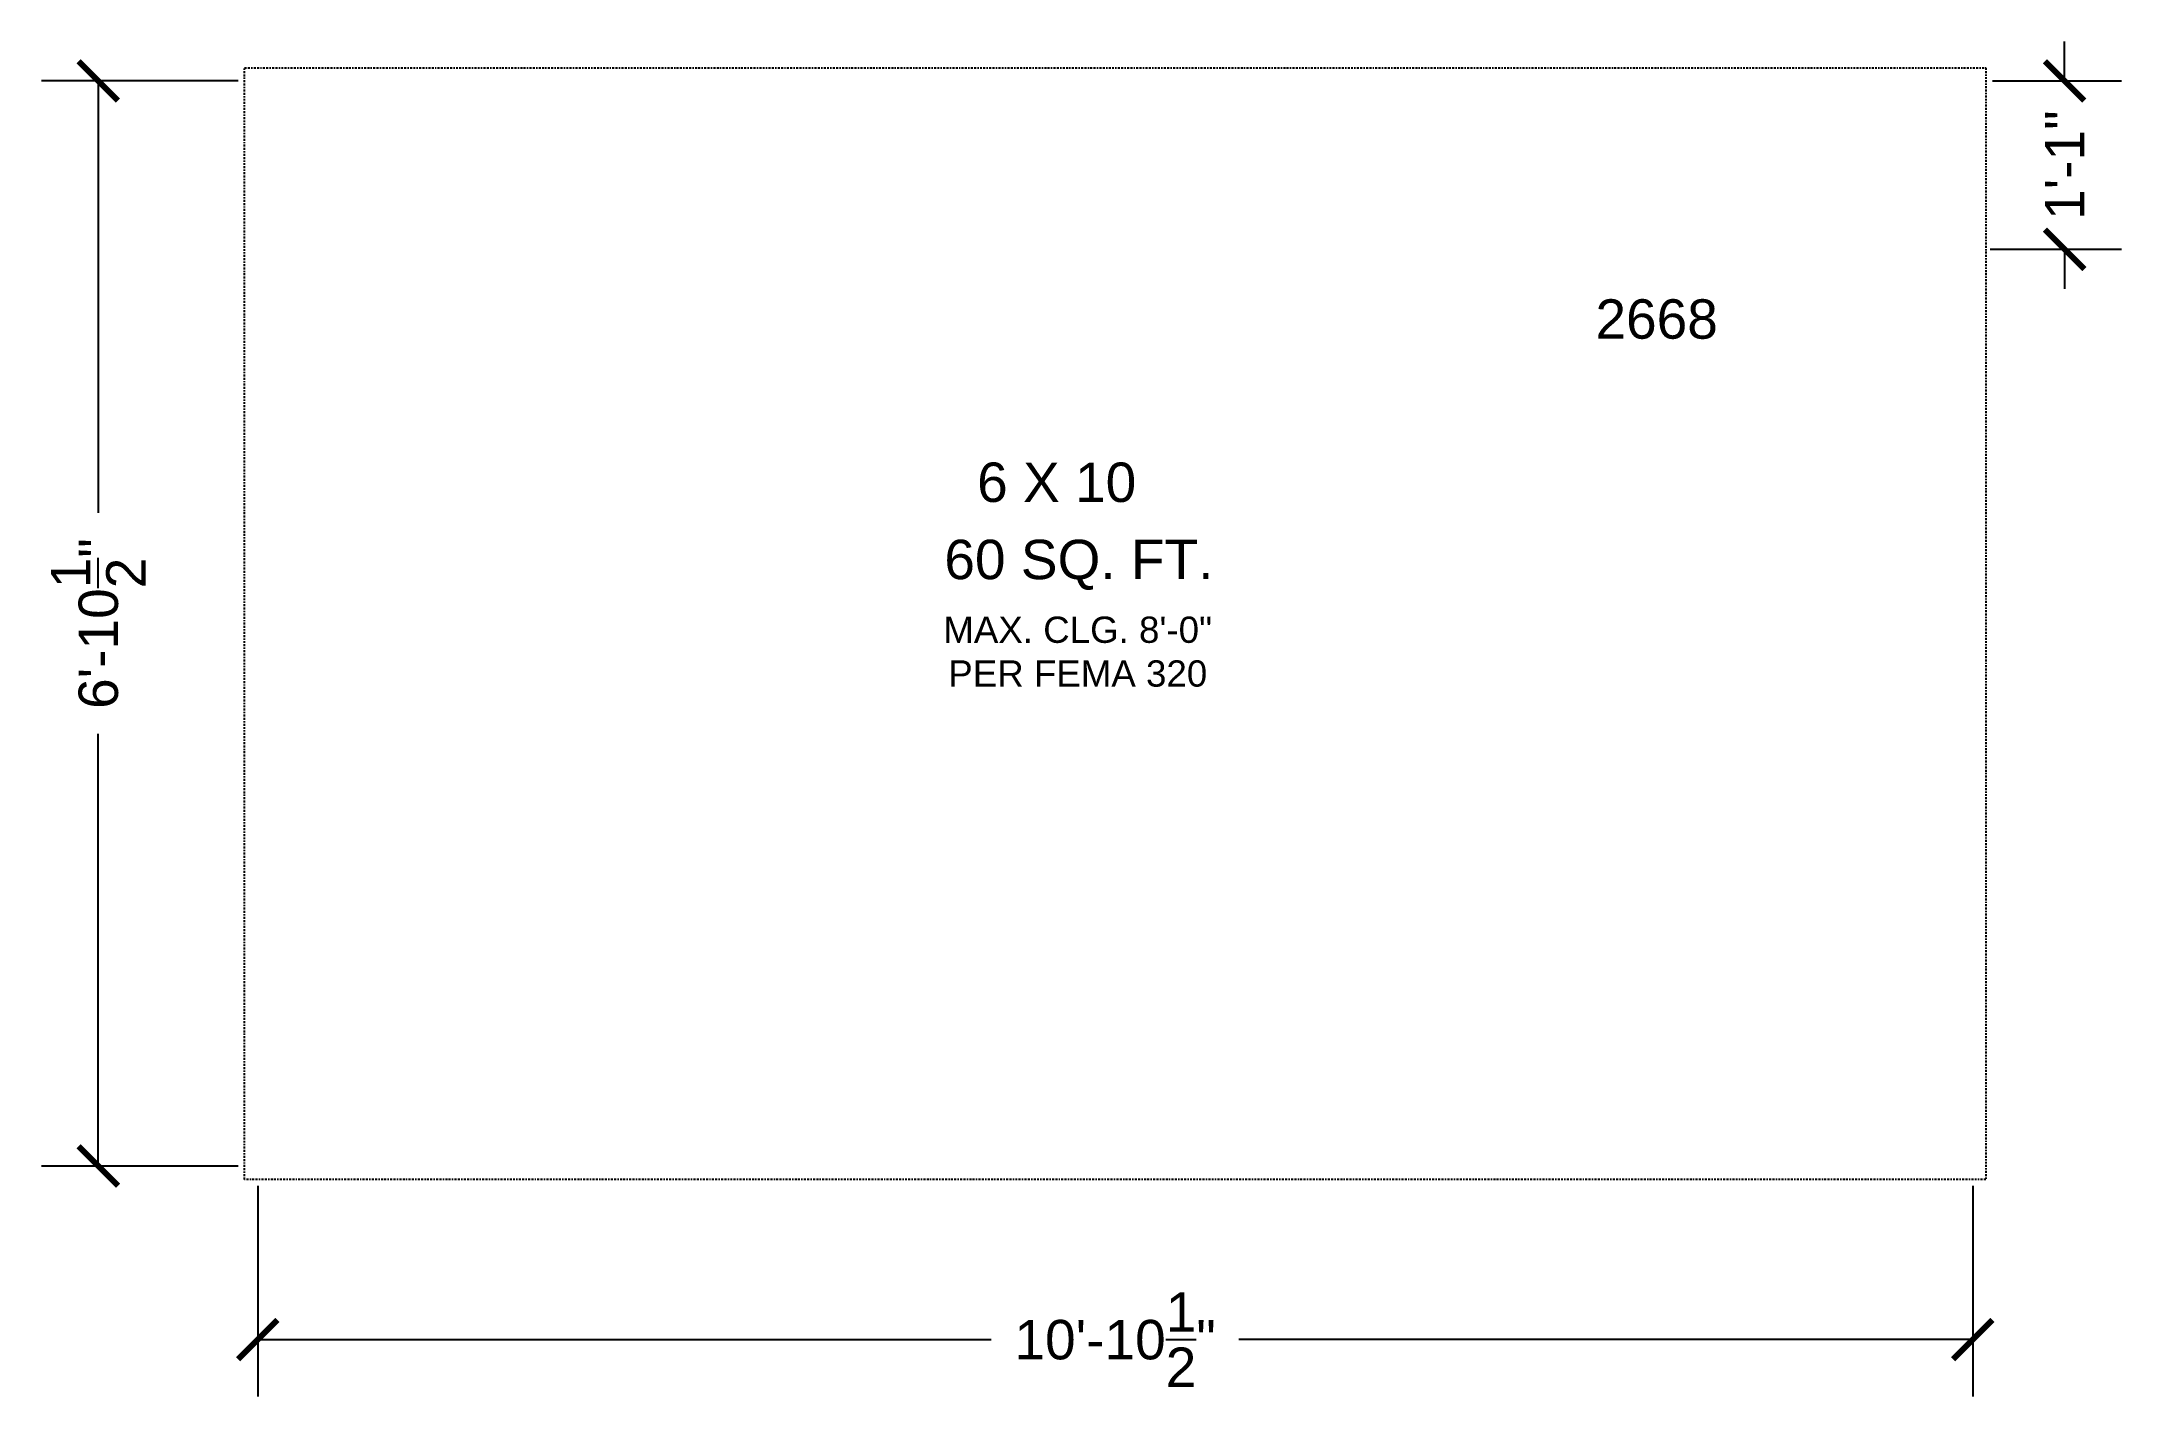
# Model space of a CAD drawing. Header units: inches. Extents: x -15 to 143, y -17 to 87.
import ezdxf

# ---------------------------------------------------------------- set-up
doc = ezdxf.new("R2010")
doc.units = ezdxf.units.IN
doc.header["$LTSCALE"] = 12
doc.header["$MEASUREMENT"] = 0
doc.linetypes.add('BORDER', pattern=[1.75, 0.5, -0.25, 0.5, -0.25, 0, -0.25])
doc.layers.add('DIM', color=3, linetype='Continuous')
doc.layers.add('TEXT', color=7, linetype='Continuous')
doc.styles.add('_ms048_Note', font='ARIAL.TTF', dxfattribs={"height": 6})
doc.styles.get("Standard").update_dxf_attribs({"font": 'ARIAL.TTF'})
doc.dimstyles.get("Standard").update_dxf_attribs({"dimscale": 24, "dimtxt": 0.125, "dimasz": 0.125, "dimexe": 0.18, "dimexo": 0.0625, "dimgap": 0.09, "dimtad": 0, "dimdec": 1, "dimzin": 0, "dimdsep": 46, "dimlunit": 4, "dimtxsty": 'Standard', "dimblk": 'ARCHTICK', "dimcen": 0.09, "dimclrd": 256, "dimclre": 256, "dimadec": 0, "dimazin": 0, "dimtfac": 1, "dimtdec": 1, "dimtofl": 0, "dimtmove": 0, "dimatfit": 3, "dimfxl": 1, "dimtolj": 1, "dimtzin": 0, "dimlwd": -1, "dimlwe": -1, "dimarcsym": 0})

# ---------------------------------------------------------------- blocks, each defined once
blk = doc.blocks.new('_ArchTick')
at = {"color": 0, "linetype": 'ByBlock', "const_width": 0.15}
blk.add_lwpolyline([(-0.5, -0.5), (0.5, 0.5)], dxfattribs=at)
blk = doc.blocks.new('*D4')
at = {"layer": 'DEFPOINTS', "color": 0}
for p in [(-11.14, 83.65), (1, 83.65), (1, 1.02)]:
    blk.add_point(p, dxfattribs=at)
at = {"layer": 'DIM'}
for p, q in [((-0.5, 83.65), (-15.46, 83.65)), ((-11.14, 83.65), (-11.14, 50.75)), ((-11.14, 1.02), (-11.14, 33.92)), ((-0.5, 1.02), (-15.46, 1.02))]:
    blk.add_line(p, q, dxfattribs=at)
at = {"layer": 'DIM', "xscale": 3, "yscale": 3, "zscale": 3}
for p, rotation in [((-11.14, 83.65), 90), ((-11.14, 1.02), 270)]:
    blk.add_blockref('_ArchTick', p, dxfattribs=dict(at, rotation=rotation))
at = {"layer": 'DIM', "color": 0, "insert": (-11.14, 42.33), "char_height": 3, "attachment_point": 5, "rotation": 90}
blk.add_mtext('\\A1;6\'-10{\\H1.000000x;\\S1/2;}"', dxfattribs=at)
blk = doc.blocks.new('*D5')
at = {"layer": 'DEFPOINTS', "color": 0}
for p in [(1, 1.02), (131.59, 1), (131.59, -12.2)]:
    blk.add_point(p, dxfattribs=at)
at = {"layer": 'DIM'}
for p, q in [((1, -0.48), (1, -16.52)), ((131.59, -0.5), (131.59, -16.52)), ((1, -12.2), (56.86, -12.2)), ((131.59, -12.2), (75.72, -12.2))]:
    blk.add_line(p, q, dxfattribs=at)
at = {"layer": 'DIM', "xscale": 3, "yscale": 3, "zscale": 3, "rotation": 180}
blk.add_blockref('_ArchTick', (1, -12.2), dxfattribs=at)
at = {"layer": 'DIM', "xscale": 3, "yscale": 3, "zscale": 3}
blk.add_blockref('_ArchTick', (131.59, -12.2), dxfattribs=at)
at = {"layer": 'DIM', "color": 0, "insert": (66.29, -12.2), "char_height": 3, "attachment_point": 5}
blk.add_mtext('\\A1;10\'-10{\\H1.000000x;\\S1/2;}"', dxfattribs=at)
blk = doc.blocks.new('*D6')
at = {"layer": 'DEFPOINTS', "color": 0}
for p in [(131.59, 83.65), (131.43, 70.83), (138.59, 70.83)]:
    blk.add_point(p, dxfattribs=at)
at = {"layer": 'DIM'}
for p, q in [((138.59, 83.65), (138.59, 86.65)), ((133.09, 83.65), (142.91, 83.65)), ((132.93, 70.83), (142.91, 70.83)), ((138.59, 70.83), (138.59, 67.83))]:
    blk.add_line(p, q, dxfattribs=at)
at = {"layer": 'DIM', "xscale": 3, "yscale": 3, "zscale": 3}
for p, rotation in [((138.59, 83.65), 270), ((138.59, 70.83), 90)]:
    blk.add_blockref('_ArchTick', p, dxfattribs=dict(at, rotation=rotation))
at = {"layer": 'DIM', "color": 0, "insert": (138.59, 77.24), "char_height": 3, "attachment_point": 5, "rotation": 90}
blk.add_mtext('\\A1;1\'-1"', dxfattribs=at)

msp = doc.modelspace()

# ---------------------------------------------------------------- linework, layer by layer
at = {"layer": 'DEFPOINTS', "color": 8, "linetype": 'BORDER', "ltscale": 0.025}
msp.add_lwpolyline([(0, 84.65), (132.59, 84.65), (132.59, 0), (0, 0)], close=True, dxfattribs=at)

# ---------------------------------------------------------------- texts
at = {"layer": 'TEXT', "width": 48, "attachment_point": 1, "style": '_ms048_Note'}
for s, insert, char_height in [('\\pi19.492;2668', (83.37, 67.02), 3), ('\\pi18.121;6 X 10', (37.66, 54.59), 3), ('\\pi14.014;60 SQ. FT.', (39.27, 48.71), 3), ('\\pi13.935;MAX. CLG. 8\'-0"\\P\\pi14.314;PER FEMA 320', (39.27, 42.86), 2)]:
    msp.add_mtext(s, dxfattribs=dict(at, insert=insert, char_height=char_height))

# ---------------------------------------------------------------- dimensions: what is measured, and where the dimension line sits
at = {"layer": 'DIM'}
for base, p1, p2, picture, middle in [((138.59, 70.83), (131.59, 83.65), (131.43, 70.83), '*D6', (138.59, 77.24)), ((-11.14, 83.65), (1, 1.02), (1, 83.65), '*D4', (-11.14, 42.33))]:
    dim = msp.add_linear_dim(base=base, p1=p1, p2=p2, angle=90, dimstyle='Standard', dxfattribs=at)
    dim.commit()
    dim.dimension.update_dxf_attribs({"geometry": picture, "text_midpoint": middle})
dim = msp.add_linear_dim(base=(131.59, -12.2), p1=(1, 1.02), p2=(131.59, 1), dimstyle='Standard', dxfattribs=at)
dim.commit()
dim.dimension.update_dxf_attribs({"geometry": '*D5', "text_midpoint": (66.29, -12.2)})

doc.saveas('drawing.dxf')
